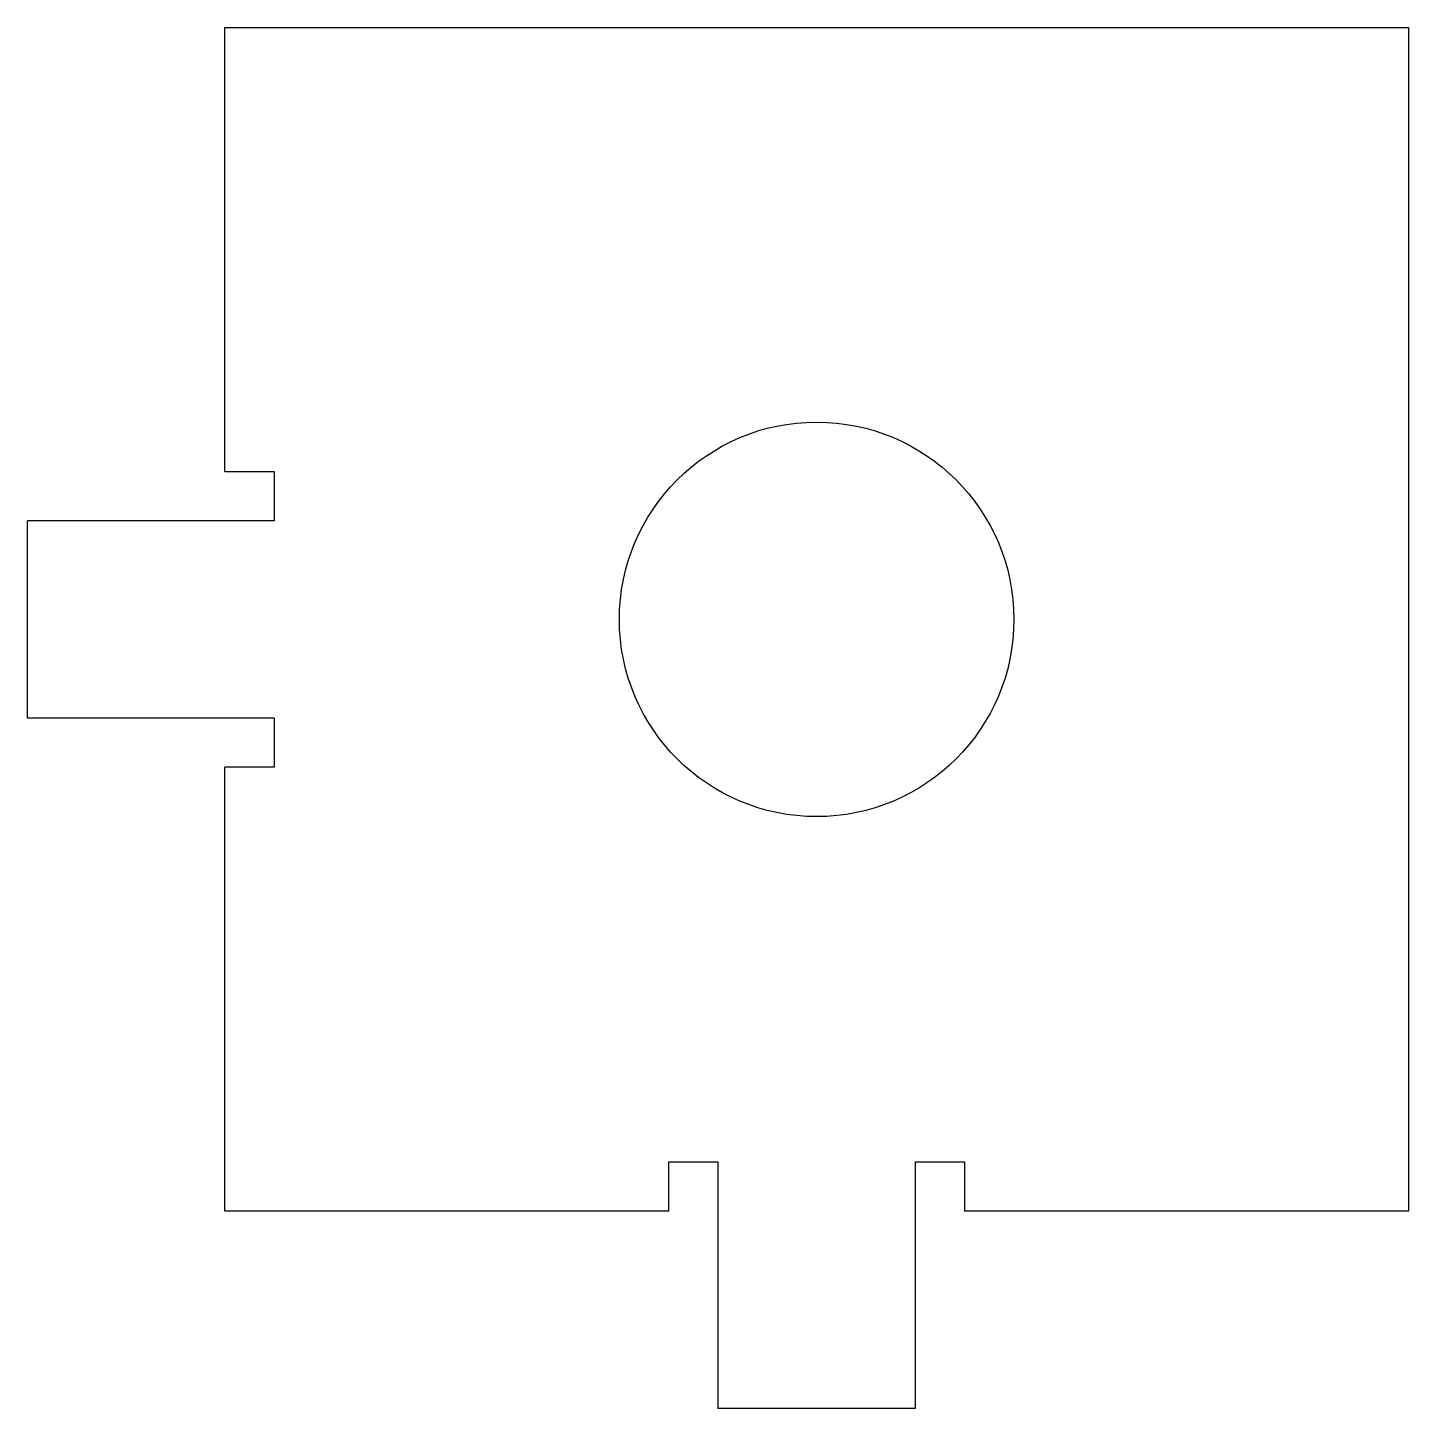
# Model space of a CAD drawing. Header units: inches. Extents: x 0 to 3.5, y 0 to 3.5.
import ezdxf

# ---------------------------------------------------------------- set-up
doc = ezdxf.new("R2010")
doc.units = ezdxf.units.IN
doc.header["$MEASUREMENT"] = 0
doc.layers.add('CUT', color=7, linetype='Continuous')

msp = doc.modelspace()

# ---------------------------------------------------------------- linework, layer by layer
at = {"layer": 'CUT'}
for p, q in [((0.5, 2.375), (0.5, 3.5)), ((0.5, 3.5), (3.5, 3.5)), ((3.5, 3.5), (3.5, 0.5)), ((0.5, 2.375), (0.625, 2.375)), ((0.625, 2.375), (0.625, 2.25)), ((0, 1.75), (0, 2.25)), ((0.625, 2.25), (0, 2.25)), ((0.625, 1.75), (0, 1.75)), ((0.625, 1.75), (0.625, 1.625)), ((0.625, 1.625), (0.5, 1.625)), ((0.5, 0.5), (0.5, 1.625)), ((1.625, 0.625), (1.75, 0.625)), ((1.625, 0.5), (1.625, 0.625)), ((1.75, 0.625), (1.75, 0)), ((2.25, 0.625), (2.375, 0.625)), ((2.25, 0.625), (2.25, 0)), ((2.375, 0.625), (2.375, 0.5)), ((1.625, 0.5), (0.5, 0.5)), ((3.5, 0.5), (2.375, 0.5)), ((2.25, 0), (1.75, 0))]:
    msp.add_line(p, q, dxfattribs=at)
msp.add_circle((2, 2), 0.5, dxfattribs=at)

doc.saveas('drawing.dxf')
